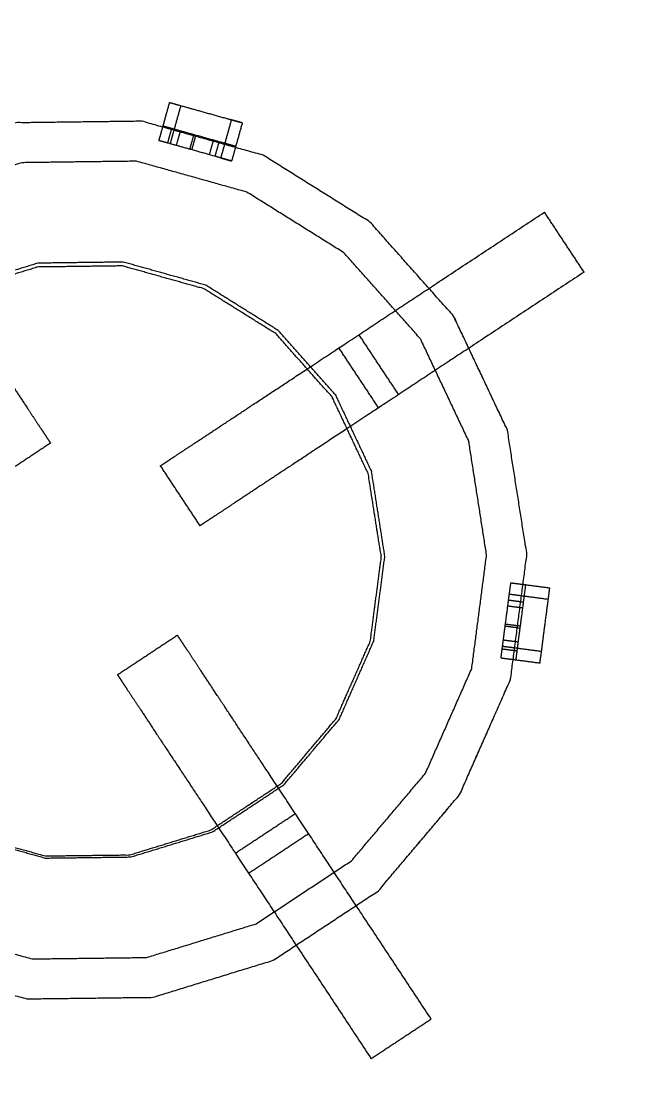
# Model space of a CAD drawing. Header units: millimetres. Extents: x 3429 to 24139, y -631 to 9878.
# Drawn here: x 8602.84 to 8613.31, y 3691.69 to 3709.94 of the extents above; entities that cross this region are included whole.
import ezdxf

# ---------------------------------------------------------------- set-up
doc = ezdxf.new("R2010")
doc.units = ezdxf.units.MM
for name, color, linetype, lineweight in [('multid_gorunus_3', 23, 'Continuous', 13), ('multid_gorunus_4', 15, 'Continuous', 9), ('multid_gorunus_5', 193, 'Continuous', 5), ('multid_gorunus_6', 54, 'Continuous', 0)]:
    doc.layers.add(name, color=color, linetype=linetype, lineweight=lineweight)

# ---------------------------------------------------------------- blocks, each defined once
blk = doc.blocks.new('grup-2')
at = {"layer": 'multid_gorunus_3', "lineweight": -3}
for points in [[(1849.937, 6078.595), (1850.307, 6078.553), (1850.677, 6078.51), (1884.948, 6078.51), (1919.22, 6078.51), (1919.59, 6078.553), (1919.96, 6078.595), (1920.299, 6078.717), (1920.639, 6078.838), (1920.939, 6079.029), (1921.238, 6079.22), (1921.488, 6079.47), (1921.739, 6079.72), (1921.929, 6080.02), (1922.12, 6080.319), (1922.241, 6080.659), (1922.363, 6080.999), (1922.406, 6081.369), (1922.448, 6081.738), (1922.448, 6153.51), (1922.776, 6195.287), (1922.733, 6195.657), (1922.691, 6196.027), (1922.569, 6196.366), (1922.447, 6196.706), (1922.257, 6197.006), (1922.066, 6197.305), (1921.816, 6197.555), (1921.566, 6197.806), (1921.266, 6197.996), (1920.966, 6198.187), (1920.627, 6198.308), (1920.287, 6198.43), (1919.917, 6198.473), (1919.547, 6198.515), (1885.276, 6198.515), (1851.004, 6198.515), (1850.635, 6198.473), (1850.265, 6198.43), (1849.925, 6198.308), (1849.585, 6198.187), (1849.286, 6197.996), (1848.986, 6197.806), (1848.736, 6197.555), (1848.486, 6197.305), (1848.295, 6197.006), (1848.104, 6196.706), (1847.983, 6196.366), (1847.861, 6196.027), (1847.819, 6195.657), (1847.776, 6195.287), (1847.776, 6143.515), (1847.448, 6081.738), (1847.491, 6081.369), (1847.534, 6080.999), (1847.655, 6080.659), (1847.777, 6080.319), (1847.967, 6080.02), (1848.158, 6079.72), (1848.408, 6079.47), (1848.658, 6079.22), (1848.958, 6079.029), (1849.258, 6078.838), (1849.597, 6078.717), (1849.937, 6078.595)], [(1849.937, 6078.595), (1850.307, 6078.553), (1850.677, 6078.51), (1884.948, 6078.51), (1919.22, 6078.51), (1919.59, 6078.553), (1919.96, 6078.595), (1920.299, 6078.717), (1920.639, 6078.838), (1920.939, 6079.029), (1921.238, 6079.22), (1921.488, 6079.47), (1921.739, 6079.72), (1921.929, 6080.02), (1922.12, 6080.319), (1922.241, 6080.659), (1922.363, 6080.999), (1922.406, 6081.369), (1922.448, 6081.738), (1922.448, 6153.51), (1922.776, 6195.287), (1922.733, 6195.657), (1922.691, 6196.027), (1922.569, 6196.366), (1922.447, 6196.706), (1922.257, 6197.006), (1922.066, 6197.305), (1921.816, 6197.555), (1921.566, 6197.806), (1921.266, 6197.996), (1920.966, 6198.187), (1920.627, 6198.308), (1920.287, 6198.43), (1919.917, 6198.473), (1919.547, 6198.515), (1885.276, 6198.515), (1851.004, 6198.515), (1850.635, 6198.473), (1850.265, 6198.43), (1849.925, 6198.308), (1849.585, 6198.187), (1849.286, 6197.996), (1848.986, 6197.806), (1848.736, 6197.555), (1848.486, 6197.305), (1848.295, 6197.006), (1848.104, 6196.706), (1847.983, 6196.366), (1847.861, 6196.027), (1847.819, 6195.657), (1847.776, 6195.287), (1847.776, 6143.515), (1847.448, 6081.738), (1847.491, 6081.369), (1847.534, 6080.999), (1847.655, 6080.659), (1847.777, 6080.319), (1847.967, 6080.02), (1848.158, 6079.72), (1848.408, 6079.47), (1848.658, 6079.22), (1848.958, 6079.029), (1849.258, 6078.838), (1849.597, 6078.717), (1849.937, 6078.595)], [(1850.679, 6079.01), (1850.366, 6079.046), (1850.053, 6079.082), (1849.766, 6079.185), (1849.479, 6079.288), (1849.225, 6079.449), (1848.972, 6079.61), (1848.76, 6079.822), (1848.549, 6080.034), (1848.388, 6080.287), (1848.226, 6080.541), (1848.123, 6080.828), (1848.021, 6081.115), (1847.984, 6081.428), (1847.948, 6081.74), (1848.276, 6143.515), (1848.276, 6195.285), (1848.312, 6195.597), (1848.348, 6195.91), (1848.451, 6196.197), (1848.554, 6196.485), (1848.715, 6196.738), (1848.876, 6196.992), (1849.088, 6197.203), (1849.3, 6197.415), (1849.553, 6197.576), (1849.807, 6197.737), (1850.094, 6197.84), (1850.381, 6197.943), (1850.694, 6197.979), (1851.006, 6198.015), (1885.276, 6198.015), (1919.545, 6198.015), (1919.858, 6197.979), (1920.171, 6197.943), (1920.458, 6197.84), (1920.745, 6197.737), (1920.999, 6197.576), (1921.252, 6197.415), (1921.464, 6197.203), (1921.675, 6196.992), (1921.837, 6196.738), (1921.998, 6196.485), (1922.101, 6196.197), (1922.204, 6195.91), (1922.24, 6195.597), (1922.276, 6195.285), (1921.948, 6153.51), (1921.948, 6081.74), (1921.912, 6081.428), (1921.876, 6081.115), (1921.773, 6080.828), (1921.67, 6080.541), (1921.509, 6080.287), (1921.348, 6080.034), (1921.136, 6079.822), (1920.925, 6079.61), (1920.671, 6079.449), (1920.418, 6079.288), (1920.13, 6079.185), (1919.843, 6079.082), (1919.53, 6079.046), (1919.218, 6079.01), (1884.948, 6079.01), (1850.679, 6079.01)], [(1850.679, 6079.01), (1850.366, 6079.046), (1850.053, 6079.082), (1849.766, 6079.185), (1849.479, 6079.288), (1849.225, 6079.449), (1848.972, 6079.61), (1848.76, 6079.822), (1848.549, 6080.034), (1848.388, 6080.287), (1848.226, 6080.541), (1848.123, 6080.828), (1848.021, 6081.115), (1847.984, 6081.428), (1847.948, 6081.74), (1848.276, 6143.515), (1848.276, 6195.285), (1848.312, 6195.597), (1848.348, 6195.91), (1848.451, 6196.197), (1848.554, 6196.485), (1848.715, 6196.738), (1848.876, 6196.992), (1849.088, 6197.203), (1849.3, 6197.415), (1849.553, 6197.576), (1849.807, 6197.737), (1850.094, 6197.84), (1850.381, 6197.943), (1850.694, 6197.979), (1851.006, 6198.015), (1885.276, 6198.015), (1919.545, 6198.015), (1919.858, 6197.979), (1920.171, 6197.943), (1920.458, 6197.84), (1920.745, 6197.737), (1920.999, 6197.576), (1921.252, 6197.415), (1921.464, 6197.203), (1921.675, 6196.992), (1921.837, 6196.738), (1921.998, 6196.485), (1922.101, 6196.197), (1922.204, 6195.91), (1922.24, 6195.597), (1922.276, 6195.285), (1921.948, 6153.51), (1921.948, 6081.74), (1921.912, 6081.428), (1921.876, 6081.115), (1921.773, 6080.828), (1921.67, 6080.541), (1921.509, 6080.287), (1921.348, 6080.034), (1921.136, 6079.822), (1920.925, 6079.61), (1920.671, 6079.449), (1920.418, 6079.288), (1920.13, 6079.185), (1919.843, 6079.082), (1919.53, 6079.046), (1919.218, 6079.01), (1884.948, 6079.01), (1850.679, 6079.01)]]:
    blk.add_open_spline(points, degree=2, knots=[-16, -16, -16, -15, -15, -14, -14, -13, -13, -12, -12, -11, -11, -10, -10, -9, -9, -8, -8, -7, -7, -6, -6, -5, -5, -4, -4, -3, -3, -2, -2, -1, -1, 0, 0, 1, 1, 2, 2, 3, 3, 4, 4, 5, 5, 6, 6, 7, 7, 8, 8, 9, 9, 10, 10, 11, 11, 12, 12, 13, 13, 14, 14, 15, 15, 16, 16, 16], dxfattribs=at)
at = {"layer": 'multid_gorunus_4', "lineweight": -3}
blk.add_open_spline([(1898.733, 6145.957), (1899.963, 6146.852), (1901.192, 6147.748), (1902.281, 6148.81), (1903.37, 6149.873), (1904.298, 6151.078), (1905.225, 6152.284), (1905.97, 6153.61), (1906.716, 6154.936), (1907.266, 6156.355), (1907.816, 6157.773), (1908.158, 6159.255), (1908.499, 6160.738), (1908.628, 6162.253), (1908.756, 6163.769), (1908.666, 6165.288), (1908.576, 6166.806), (1908.272, 6168.297), (1907.968, 6169.788), (1907.454, 6171.219), (1906.94, 6172.651), (1906.229, 6173.996), (1905.517, 6175.34), (1904.621, 6176.569), (1903.724, 6177.798), (1902.662, 6178.888), (1901.601, 6179.977), (1900.394, 6180.904), (1899.188, 6181.83), (1897.862, 6182.577), (1896.537, 6183.323), (1895.118, 6183.872), (1893.699, 6184.421), (1892.217, 6184.764), (1890.735, 6185.107), (1889.219, 6185.234), (1887.703, 6185.361), (1886.185, 6185.272), (1884.666, 6185.184), (1883.176, 6184.879), (1881.686, 6184.573), (1880.253, 6184.06), (1878.821, 6183.547), (1877.477, 6182.835), (1876.133, 6182.122), (1874.904, 6181.227), (1873.674, 6180.331), (1872.585, 6179.269), (1871.496, 6178.206), (1870.569, 6177), (1869.642, 6175.795), (1868.896, 6174.469), (1868.151, 6173.143), (1867.601, 6171.724), (1867.05, 6170.306), (1866.709, 6168.824), (1866.367, 6167.341), (1866.239, 6165.825), (1866.111, 6164.31), (1866.2, 6162.791), (1866.29, 6161.273), (1866.594, 6159.782), (1866.898, 6158.291), (1867.412, 6156.86), (1867.926, 6155.428), (1868.638, 6154.083), (1869.349, 6152.739), (1870.246, 6151.51), (1871.143, 6150.281), (1872.204, 6149.191), (1873.266, 6148.102), (1874.472, 6147.175), (1875.679, 6146.249), (1877.004, 6145.502), (1878.33, 6144.756), (1879.748, 6144.207), (1881.167, 6143.658), (1882.649, 6143.315), (1884.131, 6142.972), (1885.647, 6142.845), (1887.163, 6142.718), (1888.682, 6142.807), (1890.2, 6142.895), (1891.691, 6143.2), (1893.181, 6143.505), (1894.613, 6144.018), (1896.045, 6144.531), (1897.389, 6145.244), (1898.733, 6145.957)], degree=2, knots=[30, 30, 30, 31, 31, 32, 32, 33, 33, 34, 34, 35, 35, 36, 36, 37, 37, 38, 38, 39, 39, 40, 40, 41, 41, 42, 42, 43, 43, 44, 44, 45, 45, 46, 46, 47, 47, 48, 48, 49, 49, 50, 50, 51, 51, 52, 52, 53, 53, 54, 54, 55, 55, 56, 56, 57, 57, 58, 58, 59, 59, 60, 60, 61, 61, 62, 62, 63, 63, 64, 64, 65, 65, 66, 66, 67, 67, 68, 68, 69, 69, 70, 70, 71, 71, 72, 72, 73, 73, 74, 74, 74], dxfattribs=at)
blk.add_open_spline([(1898.733, 6145.957), (1899.963, 6146.852), (1901.192, 6147.748), (1902.281, 6148.81), (1903.37, 6149.873), (1904.298, 6151.078), (1905.225, 6152.284), (1905.97, 6153.61), (1906.716, 6154.936), (1907.266, 6156.355), (1907.816, 6157.773), (1908.158, 6159.255), (1908.499, 6160.738), (1908.628, 6162.253), (1908.756, 6163.769), (1908.666, 6165.288), (1908.576, 6166.806), (1908.272, 6168.297), (1907.968, 6169.788), (1907.454, 6171.219), (1906.94, 6172.651), (1906.229, 6173.996), (1905.517, 6175.34), (1904.621, 6176.569), (1903.724, 6177.798), (1902.662, 6178.888), (1901.601, 6179.977), (1900.394, 6180.904), (1899.188, 6181.83), (1897.862, 6182.577), (1896.537, 6183.323), (1895.118, 6183.872), (1893.699, 6184.421), (1892.217, 6184.764), (1890.735, 6185.107), (1889.219, 6185.234), (1887.703, 6185.361), (1886.185, 6185.272), (1884.666, 6185.184), (1883.176, 6184.879), (1881.686, 6184.573), (1880.253, 6184.06), (1878.821, 6183.547), (1877.477, 6182.835), (1876.133, 6182.122), (1874.904, 6181.227), (1873.674, 6180.331), (1872.585, 6179.269), (1871.496, 6178.206), (1870.569, 6177), (1869.642, 6175.795), (1868.896, 6174.469), (1868.151, 6173.143), (1867.601, 6171.724), (1867.05, 6170.306), (1866.709, 6168.824), (1866.367, 6167.341), (1866.239, 6165.825), (1866.111, 6164.31), (1866.2, 6162.791), (1866.29, 6161.273), (1866.594, 6159.782), (1866.898, 6158.291), (1867.412, 6156.86), (1867.926, 6155.428), (1868.638, 6154.083), (1869.349, 6152.739), (1870.246, 6151.51), (1871.143, 6150.281), (1872.204, 6149.191), (1873.266, 6148.102), (1874.472, 6147.175), (1875.679, 6146.249), (1877.004, 6145.502), (1878.33, 6144.756), (1879.748, 6144.207), (1881.167, 6143.658), (1882.649, 6143.315), (1884.131, 6142.972), (1885.647, 6142.845), (1887.163, 6142.718), (1888.682, 6142.807), (1890.2, 6142.895), (1891.691, 6143.2), (1893.181, 6143.505), (1894.613, 6144.018), (1896.045, 6144.531), (1897.389, 6145.244), (1898.733, 6145.957)], degree=2, knots=[30, 30, 30, 31, 31, 32, 32, 33, 33, 34, 34, 35, 35, 36, 36, 37, 37, 38, 38, 39, 39, 40, 40, 41, 41, 42, 42, 43, 43, 44, 44, 45, 45, 46, 46, 47, 47, 48, 48, 49, 49, 50, 50, 51, 51, 52, 52, 53, 53, 54, 54, 55, 55, 56, 56, 57, 57, 58, 58, 59, 59, 60, 60, 61, 61, 62, 62, 63, 63, 64, 64, 65, 65, 66, 66, 67, 67, 68, 68, 69, 69, 70, 70, 71, 71, 72, 72, 73, 73, 74, 74, 74], dxfattribs=at)
at = {"layer": 'multid_gorunus_5', "lineweight": -3}
for points, knots in [([(1892.591, 6172.748), (1891.947, 6171.773), (1891.303, 6170.799), (1890.775, 6169.999), (1890.246, 6169.199), (1889.978, 6168.793), (1889.71, 6168.388), (1889.482, 6168.043), (1889.255, 6167.698), (1889.067, 6167.414), (1888.88, 6167.131), (1888.734, 6166.909), (1888.587, 6166.688), (1888.483, 6166.529), (1888.378, 6166.371), (1888.315, 6166.276), (1888.252, 6166.18), (1888.231, 6166.148), (1888.21, 6166.117)], [6, 6, 6, 7, 7, 8, 8, 9, 9, 10, 10, 11, 11, 12, 12, 13, 13, 14, 14, 15, 15, 15]), ([(1892.591, 6172.748), (1891.947, 6171.773), (1891.303, 6170.799), (1890.775, 6169.999), (1890.246, 6169.199), (1889.978, 6168.793), (1889.71, 6168.388), (1889.482, 6168.043), (1889.255, 6167.698), (1889.067, 6167.414), (1888.88, 6167.131), (1888.734, 6166.909), (1888.587, 6166.688), (1888.483, 6166.529), (1888.378, 6166.371), (1888.315, 6166.276), (1888.252, 6166.18), (1888.231, 6166.148), (1888.21, 6166.117)], [6, 6, 6, 7, 7, 8, 8, 9, 9, 10, 10, 11, 11, 12, 12, 13, 13, 14, 14, 15, 15, 15]), ([(1886.153, 6172.001), (1886.077, 6171.98), (1886.002, 6171.958), (1885.81, 6171.905), (1885.619, 6171.851), (1885.401, 6171.79), (1885.183, 6171.729), (1885.04, 6171.689), (1884.898, 6171.65)], [9, 9, 9, 10, 10, 11, 11, 12, 12, 13, 13, 13]), ([(1886.153, 6172.001), (1886.077, 6171.98), (1886.002, 6171.958), (1885.81, 6171.905), (1885.619, 6171.851), (1885.401, 6171.79), (1885.183, 6171.729), (1885.04, 6171.689), (1884.898, 6171.65)], [9, 9, 9, 10, 10, 11, 11, 12, 12, 13, 13, 13]), ([(1886.141, 6171.287), (1886.106, 6171.413), (1886.071, 6171.538), (1886.014, 6171.742), (1885.957, 6171.946)], [0, 0, 0, 1, 1, 2, 2, 2]), ([(1886.141, 6171.287), (1886.106, 6171.413), (1886.071, 6171.538), (1886.014, 6171.742), (1885.957, 6171.946)], [0, 0, 0, 1, 1, 2, 2, 2]), ([(1886.337, 6171.342), (1886.302, 6171.468), (1886.267, 6171.593), (1886.21, 6171.797), (1886.153, 6172.001)], [0, 0, 0, 1, 1, 2, 2, 2]), ([(1886.337, 6171.342), (1886.302, 6171.468), (1886.267, 6171.593), (1886.21, 6171.797), (1886.153, 6172.001)], [0, 0, 0, 1, 1, 2, 2, 2]), ([(1885.267, 6171.043), (1885.232, 6171.168), (1885.197, 6171.294), (1885.14, 6171.497), (1885.083, 6171.701)], [1, 1, 1, 2, 2, 3, 3, 3]), ([(1885.267, 6171.043), (1885.232, 6171.168), (1885.197, 6171.294), (1885.14, 6171.497), (1885.083, 6171.701)], [1, 1, 1, 2, 2, 3, 3, 3]), ([(1884.898, 6171.65), (1884.955, 6171.446), (1885.012, 6171.242), (1885.047, 6171.117), (1885.082, 6170.991), (1885.225, 6171.031), (1885.367, 6171.071), (1885.585, 6171.132), (1885.803, 6171.193), (1885.994, 6171.246), (1886.186, 6171.3), (1886.262, 6171.321), (1886.337, 6171.342)], [33, 33, 33, 34, 34, 35, 35, 36, 36, 37, 37, 38, 38, 39, 39, 39]), ([(1884.898, 6171.65), (1884.955, 6171.446), (1885.012, 6171.242), (1885.047, 6171.117), (1885.082, 6170.991), (1885.225, 6171.031), (1885.367, 6171.071), (1885.585, 6171.132), (1885.803, 6171.193), (1885.994, 6171.246), (1886.186, 6171.3), (1886.262, 6171.321), (1886.337, 6171.342)], [33, 33, 33, 34, 34, 35, 35, 36, 36, 37, 37, 38, 38, 39, 39, 39]), ([(1885.012, 6171.242), (1885.155, 6171.282), (1885.297, 6171.322), (1885.515, 6171.383), (1885.733, 6171.444), (1885.924, 6171.497), (1886.116, 6171.551), (1886.192, 6171.572), (1886.267, 6171.593)], [0, 0, 0, 1, 1, 2, 2, 3, 3, 4, 4, 4]), ([(1885.012, 6171.242), (1885.155, 6171.282), (1885.297, 6171.322), (1885.515, 6171.383), (1885.733, 6171.444), (1885.924, 6171.497), (1886.116, 6171.551), (1886.192, 6171.572), (1886.267, 6171.593)], [0, 0, 0, 1, 1, 2, 2, 3, 3, 4, 4, 4]), ([(1878.996, 6169.072), (1879.167, 6169.331), (1879.338, 6169.59), (1879.509, 6169.848), (1879.68, 6170.107)], [0, 0, 0, 1, 1, 2, 2, 2]), ([(1878.996, 6169.072), (1879.167, 6169.331), (1879.338, 6169.59), (1879.509, 6169.848), (1879.68, 6170.107)], [0, 0, 0, 1, 1, 2, 2, 2]), ([(1886.311, 6165.726), (1886.279, 6165.747), (1886.247, 6165.768), (1886.152, 6165.831), (1886.057, 6165.894), (1885.898, 6165.999), (1885.74, 6166.103), (1885.518, 6166.25), (1885.297, 6166.396), (1885.013, 6166.583), (1884.73, 6166.771), (1884.385, 6166.998), (1884.04, 6167.226), (1883.634, 6167.494), (1883.229, 6167.762), (1882.429, 6168.291), (1881.629, 6168.82), (1880.654, 6169.463), (1879.68, 6170.107)], [-2, -2, -2, -1, -1, 0, 0, 1, 1, 2, 2, 3, 3, 4, 4, 5, 5, 6, 6, 7, 7, 7]), ([(1886.311, 6165.726), (1886.279, 6165.747), (1886.247, 6165.768), (1886.152, 6165.831), (1886.057, 6165.894), (1885.898, 6165.999), (1885.74, 6166.103), (1885.518, 6166.25), (1885.297, 6166.396), (1885.013, 6166.583), (1884.73, 6166.771), (1884.385, 6166.998), (1884.04, 6167.226), (1883.634, 6167.494), (1883.229, 6167.762), (1882.429, 6168.291), (1881.629, 6168.82), (1880.654, 6169.463), (1879.68, 6170.107)], [-2, -2, -2, -1, -1, 0, 0, 1, 1, 2, 2, 3, 3, 4, 4, 5, 5, 6, 6, 7, 7, 7]), ([(1878.996, 6169.072), (1879.97, 6168.428), (1880.945, 6167.784), (1881.745, 6167.256), (1882.545, 6166.727), (1882.951, 6166.459), (1883.356, 6166.191), (1883.701, 6165.963), (1884.046, 6165.735), (1884.33, 6165.548), (1884.613, 6165.361), (1884.834, 6165.214), (1885.056, 6165.068), (1885.214, 6164.963), (1885.373, 6164.859), (1885.468, 6164.796), (1885.563, 6164.733), (1885.595, 6164.712), (1885.627, 6164.691)], [6, 6, 6, 7, 7, 8, 8, 9, 9, 10, 10, 11, 11, 12, 12, 13, 13, 14, 14, 15, 15, 15]), ([(1878.996, 6169.072), (1879.97, 6168.428), (1880.945, 6167.784), (1881.745, 6167.256), (1882.545, 6166.727), (1882.951, 6166.459), (1883.356, 6166.191), (1883.701, 6165.963), (1884.046, 6165.735), (1884.33, 6165.548), (1884.613, 6165.361), (1884.834, 6165.214), (1885.056, 6165.068), (1885.214, 6164.963), (1885.373, 6164.859), (1885.468, 6164.796), (1885.563, 6164.733), (1885.595, 6164.712), (1885.627, 6164.691)], [6, 6, 6, 7, 7, 8, 8, 9, 9, 10, 10, 11, 11, 12, 12, 13, 13, 14, 14, 15, 15, 15]), ([(1882.199, 6166.956), (1882.37, 6167.215), (1882.541, 6167.473), (1882.712, 6167.732), (1882.883, 6167.991)], [0, 0, 0, 1, 1, 2, 2, 2]), ([(1882.199, 6166.956), (1882.37, 6167.215), (1882.541, 6167.473), (1882.712, 6167.732), (1882.883, 6167.991)], [0, 0, 0, 1, 1, 2, 2, 2]), ([(1882.545, 6166.727), (1882.716, 6166.986), (1882.887, 6167.245), (1883.058, 6167.503), (1883.229, 6167.762)], [0, 0, 0, 1, 1, 2, 2, 2]), ([(1882.545, 6166.727), (1882.716, 6166.986), (1882.887, 6167.245), (1883.058, 6167.503), (1883.229, 6167.762)], [0, 0, 0, 1, 1, 2, 2, 2]), ([(1888.21, 6166.117), (1888.469, 6165.946), (1888.727, 6165.775), (1888.986, 6165.604), (1889.245, 6165.433)], [0, 0, 0, 1, 1, 2, 2, 2]), ([(1888.21, 6166.117), (1888.469, 6165.946), (1888.727, 6165.775), (1888.986, 6165.604), (1889.245, 6165.433)], [0, 0, 0, 1, 1, 2, 2, 2]), ([(1885.627, 6164.691), (1885.798, 6164.95), (1885.969, 6165.208), (1886.14, 6165.467), (1886.311, 6165.726)], [0, 0, 0, 1, 1, 2, 2, 2]), ([(1885.627, 6164.691), (1885.798, 6164.95), (1885.969, 6165.208), (1886.14, 6165.467), (1886.311, 6165.726)], [0, 0, 0, 1, 1, 2, 2, 2]), ([(1879.588, 6163.612), (1879.797, 6163.639), (1880.007, 6163.667), (1880.136, 6163.684), (1880.265, 6163.7), (1880.285, 6163.554), (1880.304, 6163.408), (1880.333, 6163.183), (1880.363, 6162.959), (1880.388, 6162.762), (1880.414, 6162.564), (1880.424, 6162.486), (1880.435, 6162.408)], [33, 33, 33, 34, 34, 35, 35, 36, 36, 37, 37, 38, 38, 39, 39, 39]), ([(1879.588, 6163.612), (1879.797, 6163.639), (1880.007, 6163.667), (1880.136, 6163.684), (1880.265, 6163.7), (1880.285, 6163.554), (1880.304, 6163.408), (1880.333, 6163.183), (1880.363, 6162.959), (1880.388, 6162.762), (1880.414, 6162.564), (1880.424, 6162.486), (1880.435, 6162.408)], [33, 33, 33, 34, 34, 35, 35, 36, 36, 37, 37, 38, 38, 39, 39, 39]), ([(1880.007, 6163.667), (1880.026, 6163.52), (1880.045, 6163.374), (1880.075, 6163.149), (1880.104, 6162.925), (1880.13, 6162.728), (1880.156, 6162.53), (1880.166, 6162.452), (1880.176, 6162.375)], [0, 0, 0, 1, 1, 2, 2, 3, 3, 4, 4, 4]), ([(1880.007, 6163.667), (1880.026, 6163.52), (1880.045, 6163.374), (1880.075, 6163.149), (1880.104, 6162.925), (1880.13, 6162.728), (1880.156, 6162.53), (1880.166, 6162.452), (1880.176, 6162.375)], [0, 0, 0, 1, 1, 2, 2, 3, 3, 4, 4, 4]), ([(1879.757, 6162.32), (1879.747, 6162.398), (1879.736, 6162.475), (1879.71, 6162.673), (1879.685, 6162.87), (1879.655, 6163.094), (1879.626, 6163.319), (1879.607, 6163.465), (1879.588, 6163.612)], [9, 9, 9, 10, 10, 11, 11, 12, 12, 13, 13, 13]), ([(1879.757, 6162.32), (1879.747, 6162.398), (1879.736, 6162.475), (1879.71, 6162.673), (1879.685, 6162.87), (1879.655, 6163.094), (1879.626, 6163.319), (1879.607, 6163.465), (1879.588, 6163.612)], [9, 9, 9, 10, 10, 11, 11, 12, 12, 13, 13, 13]), ([(1880.29, 6163.511), (1880.161, 6163.494), (1880.032, 6163.477), (1879.822, 6163.449), (1879.612, 6163.422)], [1, 1, 1, 2, 2, 3, 3, 3]), ([(1880.29, 6163.511), (1880.161, 6163.494), (1880.032, 6163.477), (1879.822, 6163.449), (1879.612, 6163.422)], [1, 1, 1, 2, 2, 3, 3, 3]), ([(1881.635, 6156.166), (1882.279, 6157.141), (1882.923, 6158.115), (1883.452, 6158.915), (1883.98, 6159.715), (1884.248, 6160.121), (1884.516, 6160.526), (1884.744, 6160.871), (1884.972, 6161.216), (1885.159, 6161.5), (1885.347, 6161.783), (1885.493, 6162.005), (1885.639, 6162.226), (1885.744, 6162.385), (1885.849, 6162.543), (1885.912, 6162.638), (1885.975, 6162.734), (1885.996, 6162.766), (1886.017, 6162.797)], [6, 6, 6, 7, 7, 8, 8, 9, 9, 10, 10, 11, 11, 12, 12, 13, 13, 14, 14, 15, 15, 15]), ([(1881.635, 6156.166), (1882.279, 6157.141), (1882.923, 6158.115), (1883.452, 6158.915), (1883.98, 6159.715), (1884.248, 6160.121), (1884.516, 6160.526), (1884.744, 6160.871), (1884.972, 6161.216), (1885.159, 6161.5), (1885.347, 6161.783), (1885.493, 6162.005), (1885.639, 6162.226), (1885.744, 6162.385), (1885.849, 6162.543), (1885.912, 6162.638), (1885.975, 6162.734), (1885.996, 6162.766), (1886.017, 6162.797)], [6, 6, 6, 7, 7, 8, 8, 9, 9, 10, 10, 11, 11, 12, 12, 13, 13, 14, 14, 15, 15, 15]), ([(1886.017, 6162.797), (1886.276, 6162.626), (1886.534, 6162.455), (1886.793, 6162.284), (1887.052, 6162.113)], [0, 0, 0, 1, 1, 2, 2, 2]), ([(1886.017, 6162.797), (1886.276, 6162.626), (1886.534, 6162.455), (1886.793, 6162.284), (1887.052, 6162.113)], [0, 0, 0, 1, 1, 2, 2, 2]), ([(1880.408, 6162.61), (1880.279, 6162.594), (1880.15, 6162.577), (1879.94, 6162.549), (1879.73, 6162.522)], [0, 0, 0, 1, 1, 2, 2, 2]), ([(1880.408, 6162.61), (1880.279, 6162.594), (1880.15, 6162.577), (1879.94, 6162.549), (1879.73, 6162.522)], [0, 0, 0, 1, 1, 2, 2, 2]), ([(1880.435, 6162.408), (1880.306, 6162.391), (1880.176, 6162.375), (1879.967, 6162.347), (1879.757, 6162.32)], [0, 0, 0, 1, 1, 2, 2, 2]), ([(1880.435, 6162.408), (1880.306, 6162.391), (1880.176, 6162.375), (1879.967, 6162.347), (1879.757, 6162.32)], [0, 0, 0, 1, 1, 2, 2, 2]), ([(1887.052, 6162.113), (1887.031, 6162.082), (1887.01, 6162.05), (1886.947, 6161.955), (1886.884, 6161.859), (1886.779, 6161.701), (1886.674, 6161.542), (1886.528, 6161.321), (1886.382, 6161.099), (1886.195, 6160.816), (1886.007, 6160.532), (1885.779, 6160.187), (1885.551, 6159.842), (1885.283, 6159.437), (1885.016, 6159.031), (1884.487, 6158.231), (1883.958, 6157.431), (1883.314, 6156.457), (1882.671, 6155.482)], [-2, -2, -2, -1, -1, 0, 0, 1, 1, 2, 2, 3, 3, 4, 4, 5, 5, 6, 6, 7, 7, 7]), ([(1887.052, 6162.113), (1887.031, 6162.082), (1887.01, 6162.05), (1886.947, 6161.955), (1886.884, 6161.859), (1886.779, 6161.701), (1886.674, 6161.542), (1886.528, 6161.321), (1886.382, 6161.099), (1886.195, 6160.816), (1886.007, 6160.532), (1885.779, 6160.187), (1885.551, 6159.842), (1885.283, 6159.437), (1885.016, 6159.031), (1884.487, 6158.231), (1883.958, 6157.431), (1883.314, 6156.457), (1882.671, 6155.482)], [-2, -2, -2, -1, -1, 0, 0, 1, 1, 2, 2, 3, 3, 4, 4, 5, 5, 6, 6, 7, 7, 7]), ([(1883.98, 6159.715), (1884.239, 6159.544), (1884.498, 6159.373), (1884.757, 6159.202), (1885.016, 6159.031)], [0, 0, 0, 1, 1, 2, 2, 2]), ([(1883.98, 6159.715), (1884.239, 6159.544), (1884.498, 6159.373), (1884.757, 6159.202), (1885.016, 6159.031)], [0, 0, 0, 1, 1, 2, 2, 2]), ([(1883.752, 6159.369), (1884.011, 6159.198), (1884.269, 6159.027), (1884.528, 6158.856), (1884.787, 6158.685)], [0, 0, 0, 1, 1, 2, 2, 2]), ([(1883.752, 6159.369), (1884.011, 6159.198), (1884.269, 6159.027), (1884.528, 6158.856), (1884.787, 6158.685)], [0, 0, 0, 1, 1, 2, 2, 2]), ([(1881.635, 6156.166), (1881.894, 6155.995), (1882.153, 6155.824), (1882.412, 6155.653), (1882.671, 6155.482)], [0, 0, 0, 1, 1, 2, 2, 2]), ([(1881.635, 6156.166), (1881.894, 6155.995), (1882.153, 6155.824), (1882.412, 6155.653), (1882.671, 6155.482)], [0, 0, 0, 1, 1, 2, 2, 2])]:
    blk.add_open_spline(points, degree=2, knots=knots, dxfattribs=at)
for points in [[(1884.898, 6171.65), (1884.99, 6171.675), (1885.083, 6171.701)], [(1884.898, 6171.65), (1884.99, 6171.675), (1885.083, 6171.701)], [(1884.898, 6171.65), (1884.99, 6171.675), (1885.083, 6171.701)], [(1884.898, 6171.65), (1884.99, 6171.675), (1885.083, 6171.701)], [(1886.036, 6171.258), (1886.001, 6171.383), (1885.965, 6171.509)], [(1886.036, 6171.258), (1886.001, 6171.383), (1885.965, 6171.509)], [(1886.186, 6171.3), (1886.151, 6171.425), (1886.116, 6171.551)], [(1886.186, 6171.3), (1886.151, 6171.425), (1886.116, 6171.551)], [(1885.367, 6171.071), (1885.332, 6171.196), (1885.297, 6171.322)], [(1885.367, 6171.071), (1885.332, 6171.196), (1885.297, 6171.322)], [(1885.465, 6171.098), (1885.43, 6171.224), (1885.395, 6171.349)], [(1885.465, 6171.098), (1885.43, 6171.224), (1885.395, 6171.349)], [(1885.769, 6171.183), (1885.734, 6171.309), (1885.698, 6171.434)], [(1885.769, 6171.183), (1885.734, 6171.309), (1885.698, 6171.434)], [(1885.803, 6171.193), (1885.768, 6171.318), (1885.733, 6171.444)], [(1885.803, 6171.193), (1885.768, 6171.318), (1885.733, 6171.444)], [(1885.267, 6171.043), (1885.175, 6171.017), (1885.082, 6170.991)], [(1885.267, 6171.043), (1885.175, 6171.017), (1885.082, 6170.991)], [(1885.267, 6171.043), (1885.175, 6171.017), (1885.082, 6170.991)], [(1885.267, 6171.043), (1885.175, 6171.017), (1885.082, 6170.991)], [(1880.304, 6163.408), (1880.175, 6163.391), (1880.045, 6163.374)], [(1880.304, 6163.408), (1880.175, 6163.391), (1880.045, 6163.374)], [(1880.317, 6163.307), (1880.188, 6163.29), (1880.059, 6163.273)], [(1880.317, 6163.307), (1880.188, 6163.29), (1880.059, 6163.273)], [(1880.358, 6162.994), (1880.229, 6162.977), (1880.1, 6162.96)], [(1880.358, 6162.994), (1880.229, 6162.977), (1880.1, 6162.96)], [(1880.363, 6162.959), (1880.233, 6162.942), (1880.104, 6162.925)], [(1880.363, 6162.959), (1880.233, 6162.942), (1880.104, 6162.925)], [(1880.394, 6162.719), (1880.265, 6162.702), (1880.136, 6162.685)], [(1880.394, 6162.719), (1880.265, 6162.702), (1880.136, 6162.685)], [(1880.414, 6162.564), (1880.285, 6162.547), (1880.156, 6162.53)], [(1880.414, 6162.564), (1880.285, 6162.547), (1880.156, 6162.53)]]:
    blk.add_open_spline(points, degree=2, dxfattribs=at)
at = {"layer": 'multid_gorunus_6', "lineweight": -3}
for points, knots in [([(1888.618, 6156.518), (1889.666, 6156.811), (1890.713, 6157.104), (1891.636, 6157.681), (1892.559, 6158.257), (1893.281, 6159.07), (1894.004, 6159.883), (1894.469, 6160.867), (1894.933, 6161.851), (1895.101, 6162.925), (1895.27, 6164), (1895.129, 6165.079), (1894.988, 6166.158), (1894.548, 6167.153), (1894.109, 6168.148), (1893.407, 6168.979), (1892.705, 6169.81), (1891.797, 6170.41), (1890.89, 6171.01), (1889.85, 6171.329), (1888.81, 6171.649), (1887.722, 6171.663), (1886.634, 6171.677), (1885.587, 6171.383), (1884.539, 6171.09), (1883.617, 6170.514), (1882.694, 6169.937), (1881.971, 6169.124), (1881.249, 6168.311), (1880.784, 6167.327), (1880.32, 6166.343), (1880.151, 6165.269), (1879.983, 6164.194), (1880.124, 6163.115), (1880.265, 6162.037), (1880.705, 6161.041), (1881.144, 6160.046), (1881.846, 6159.215), (1882.548, 6158.384), (1883.455, 6157.784), (1884.363, 6157.185), (1885.403, 6156.865), (1886.443, 6156.545), (1887.53, 6156.531), (1888.618, 6156.518)], [-9, -9, -9, -8, -8, -7, -7, -6, -6, -5, -5, -4, -4, -3, -3, -2, -2, -1, -1, 0, 0, 1, 1, 2, 2, 3, 3, 4, 4, 5, 5, 6, 6, 7, 7, 8, 8, 9, 9, 10, 10, 11, 11, 12, 12, 13, 13, 13]), ([(1888.618, 6156.518), (1889.666, 6156.811), (1890.713, 6157.104), (1891.636, 6157.681), (1892.559, 6158.257), (1893.281, 6159.07), (1894.004, 6159.883), (1894.469, 6160.867), (1894.933, 6161.851), (1895.101, 6162.925), (1895.27, 6164), (1895.129, 6165.079), (1894.988, 6166.158), (1894.548, 6167.153), (1894.109, 6168.148), (1893.407, 6168.979), (1892.705, 6169.81), (1891.797, 6170.41), (1890.89, 6171.01), (1889.85, 6171.329), (1888.81, 6171.649), (1887.722, 6171.663), (1886.634, 6171.677), (1885.587, 6171.383), (1884.539, 6171.09), (1883.617, 6170.514), (1882.694, 6169.937), (1881.971, 6169.124), (1881.249, 6168.311), (1880.784, 6167.327), (1880.32, 6166.343), (1880.151, 6165.269), (1879.983, 6164.194), (1880.124, 6163.115), (1880.265, 6162.037), (1880.705, 6161.041), (1881.144, 6160.046), (1881.846, 6159.215), (1882.548, 6158.384), (1883.455, 6157.784), (1884.363, 6157.185), (1885.403, 6156.865), (1886.443, 6156.545), (1887.53, 6156.531), (1888.618, 6156.518)], [-9, -9, -9, -8, -8, -7, -7, -6, -6, -5, -5, -4, -4, -3, -3, -2, -2, -1, -1, 0, 0, 1, 1, 2, 2, 3, 3, 4, 4, 5, 5, 6, 6, 7, 7, 8, 8, 9, 9, 10, 10, 11, 11, 12, 12, 13, 13, 13]), ([(1888.303, 6158.987), (1889.007, 6159.184), (1889.711, 6159.381), (1890.332, 6159.768), (1890.952, 6160.156), (1891.438, 6160.703), (1891.924, 6161.249), (1892.236, 6161.911), (1892.548, 6162.572), (1892.661, 6163.294), (1892.774, 6164.017), (1892.68, 6164.742), (1892.585, 6165.467), (1892.289, 6166.136), (1891.994, 6166.805), (1891.522, 6167.364), (1891.05, 6167.923), (1890.44, 6168.326), (1889.83, 6168.729), (1889.131, 6168.944), (1888.432, 6169.159), (1887.7, 6169.168), (1886.969, 6169.178), (1886.265, 6168.98), (1885.561, 6168.783), (1884.94, 6168.396), (1884.32, 6168.008), (1883.834, 6167.462), (1883.348, 6166.915), (1883.036, 6166.254), (1882.724, 6165.592), (1882.611, 6164.87), (1882.497, 6164.147), (1882.592, 6163.422), (1882.687, 6162.697), (1882.983, 6162.028), (1883.278, 6161.359), (1883.75, 6160.8), (1884.222, 6160.241), (1884.832, 6159.838), (1885.442, 6159.435), (1886.141, 6159.22), (1886.84, 6159.005), (1887.572, 6158.996), (1888.303, 6158.987)], [-9, -9, -9, -8, -8, -7, -7, -6, -6, -5, -5, -4, -4, -3, -3, -2, -2, -1, -1, 0, 0, 1, 1, 2, 2, 3, 3, 4, 4, 5, 5, 6, 6, 7, 7, 8, 8, 9, 9, 10, 10, 11, 11, 12, 12, 13, 13, 13]), ([(1888.303, 6158.987), (1889.007, 6159.184), (1889.711, 6159.381), (1890.332, 6159.768), (1890.952, 6160.156), (1891.438, 6160.703), (1891.924, 6161.249), (1892.236, 6161.911), (1892.548, 6162.572), (1892.661, 6163.294), (1892.774, 6164.017), (1892.68, 6164.742), (1892.585, 6165.467), (1892.289, 6166.136), (1891.994, 6166.805), (1891.522, 6167.364), (1891.05, 6167.923), (1890.44, 6168.326), (1889.83, 6168.729), (1889.131, 6168.944), (1888.432, 6169.159), (1887.7, 6169.168), (1886.969, 6169.178), (1886.265, 6168.98), (1885.561, 6168.783), (1884.94, 6168.396), (1884.32, 6168.008), (1883.834, 6167.462), (1883.348, 6166.915), (1883.036, 6166.254), (1882.724, 6165.592), (1882.611, 6164.87), (1882.497, 6164.147), (1882.592, 6163.422), (1882.687, 6162.697), (1882.983, 6162.028), (1883.278, 6161.359), (1883.75, 6160.8), (1884.222, 6160.241), (1884.832, 6159.838), (1885.442, 6159.435), (1886.141, 6159.22), (1886.84, 6159.005), (1887.572, 6158.996), (1888.303, 6158.987)], [-9, -9, -9, -8, -8, -7, -7, -6, -6, -5, -5, -4, -4, -3, -3, -2, -2, -1, -1, 0, 0, 1, 1, 2, 2, 3, 3, 4, 4, 5, 5, 6, 6, 7, 7, 8, 8, 9, 9, 10, 10, 11, 11, 12, 12, 13, 13, 13]), ([(1888.618, 6156.518), (1887.53, 6156.531), (1886.443, 6156.545), (1885.403, 6156.865), (1884.363, 6157.185), (1883.455, 6157.784), (1882.548, 6158.384), (1881.846, 6159.215), (1881.144, 6160.046), (1880.705, 6161.041), (1880.265, 6162.037), (1880.124, 6163.115), (1879.983, 6164.194), (1880.151, 6165.269), (1880.32, 6166.343), (1880.784, 6167.327), (1881.249, 6168.311)], [21, 21, 21, 22, 22, 23, 23, 24, 24, 25, 25, 26, 26, 27, 27, 28, 28, 29, 29, 29]), ([(1888.618, 6156.518), (1887.53, 6156.531), (1886.443, 6156.545), (1885.403, 6156.865), (1884.363, 6157.185), (1883.455, 6157.784), (1882.548, 6158.384), (1881.846, 6159.215), (1881.144, 6160.046), (1880.705, 6161.041), (1880.265, 6162.037), (1880.124, 6163.115), (1879.983, 6164.194), (1880.151, 6165.269), (1880.32, 6166.343), (1880.784, 6167.327), (1881.249, 6168.311)], [21, 21, 21, 22, 22, 23, 23, 24, 24, 25, 25, 26, 26, 27, 27, 28, 28, 29, 29, 29]), ([(1888.303, 6158.987), (1887.572, 6158.996), (1886.84, 6159.005), (1886.141, 6159.22), (1885.442, 6159.435), (1884.832, 6159.838), (1884.222, 6160.241), (1883.75, 6160.8), (1883.278, 6161.359), (1882.983, 6162.028), (1882.687, 6162.697), (1882.592, 6163.422), (1882.497, 6164.147), (1882.611, 6164.87), (1882.724, 6165.592), (1883.036, 6166.254), (1883.348, 6166.915)], [21, 21, 21, 22, 22, 23, 23, 24, 24, 25, 25, 26, 26, 27, 27, 28, 28, 29, 29, 29]), ([(1888.303, 6158.987), (1887.572, 6158.996), (1886.84, 6159.005), (1886.141, 6159.22), (1885.442, 6159.435), (1884.832, 6159.838), (1884.222, 6160.241), (1883.75, 6160.8), (1883.278, 6161.359), (1882.983, 6162.028), (1882.687, 6162.697), (1882.592, 6163.422), (1882.497, 6164.147), (1882.611, 6164.87), (1882.724, 6165.592), (1883.036, 6166.254), (1883.348, 6166.915)], [21, 21, 21, 22, 22, 23, 23, 24, 24, 25, 25, 26, 26, 27, 27, 28, 28, 29, 29, 29])]:
    blk.add_open_spline(points, degree=2, knots=knots, dxfattribs=at)
for points in [[(1884.82, 6170.453), (1885.773, 6170.72), (1886.725, 6170.986)], [(1884.82, 6170.453), (1885.773, 6170.72), (1886.725, 6170.986)], [(1886.725, 6170.986), (1887.714, 6170.974), (1888.702, 6170.961)], [(1886.725, 6170.986), (1887.714, 6170.974), (1888.702, 6170.961)], [(1888.702, 6170.961), (1889.647, 6170.671), (1890.593, 6170.38)], [(1888.702, 6170.961), (1889.647, 6170.671), (1890.593, 6170.38)], [(1883.143, 6169.405), (1883.982, 6169.929), (1884.82, 6170.453)], [(1883.143, 6169.405), (1883.982, 6169.929), (1884.82, 6170.453)], [(1881.829, 6167.927), (1882.486, 6168.666), (1883.143, 6169.405)], [(1881.829, 6167.927), (1882.486, 6168.666), (1883.143, 6169.405)], [(1885.53, 6168.846), (1886.241, 6169.045), (1886.953, 6169.244)], [(1885.53, 6168.846), (1886.241, 6169.045), (1886.953, 6169.244)], [(1886.953, 6169.244), (1887.691, 6169.235), (1888.43, 6169.225)], [(1886.953, 6169.244), (1887.691, 6169.235), (1888.43, 6169.225)], [(1888.43, 6169.225), (1889.136, 6169.008), (1889.842, 6168.791)], [(1888.43, 6169.225), (1889.136, 6169.008), (1889.842, 6168.791)], [(1884.277, 6168.063), (1884.904, 6168.454), (1885.53, 6168.846)], [(1884.277, 6168.063), (1884.904, 6168.454), (1885.53, 6168.846)], [(1883.295, 6166.959), (1883.786, 6167.511), (1884.277, 6168.063)], [(1883.295, 6166.959), (1883.786, 6167.511), (1884.277, 6168.063)], [(1881.829, 6167.927), (1881.407, 6167.033), (1880.985, 6166.139)], [(1881.829, 6167.927), (1881.407, 6167.033), (1880.985, 6166.139)], [(1883.295, 6166.959), (1882.98, 6166.29), (1882.665, 6165.622)], [(1883.295, 6166.959), (1882.98, 6166.29), (1882.665, 6165.622)], [(1880.679, 6164.185), (1880.832, 6165.162), (1880.985, 6166.139)], [(1880.679, 6164.185), (1880.832, 6165.162), (1880.985, 6166.139)], [(1882.436, 6164.163), (1882.55, 6164.893), (1882.665, 6165.622)], [(1882.436, 6164.163), (1882.55, 6164.893), (1882.665, 6165.622)], [(1880.935, 6162.224), (1880.807, 6163.205), (1880.679, 6164.185)], [(1880.935, 6162.224), (1880.807, 6163.205), (1880.679, 6164.185)], [(1882.628, 6162.698), (1882.532, 6163.43), (1882.436, 6164.163)], [(1882.628, 6162.698), (1882.532, 6163.43), (1882.436, 6164.163)], [(1883.224, 6161.346), (1882.926, 6162.022), (1882.628, 6162.698)], [(1883.224, 6161.346), (1882.926, 6162.022), (1882.628, 6162.698)], [(1881.734, 6160.415), (1881.335, 6161.32), (1880.935, 6162.224)], [(1881.734, 6160.415), (1881.335, 6161.32), (1880.935, 6162.224)], [(1884.178, 6160.217), (1883.701, 6160.782), (1883.224, 6161.346)], [(1884.178, 6160.217), (1883.701, 6160.782), (1883.224, 6161.346)], [(1883.01, 6158.904), (1882.372, 6159.659), (1881.734, 6160.415)], [(1883.01, 6158.904), (1882.372, 6159.659), (1881.734, 6160.415)], [(1885.41, 6159.403), (1884.794, 6159.81), (1884.178, 6160.217)], [(1885.41, 6159.403), (1884.794, 6159.81), (1884.178, 6160.217)], [(1886.823, 6158.969), (1886.116, 6159.186), (1885.41, 6159.403)], [(1886.823, 6158.969), (1886.116, 6159.186), (1885.41, 6159.403)], [(1889.723, 6159.348), (1889.011, 6159.149), (1888.3, 6158.95)], [(1889.723, 6159.348), (1889.011, 6159.149), (1888.3, 6158.95)], [(1884.66, 6157.814), (1883.835, 6158.359), (1883.01, 6158.904)], [(1884.66, 6157.814), (1883.835, 6158.359), (1883.01, 6158.904)], [(1888.3, 6158.95), (1887.561, 6158.959), (1886.823, 6158.969)], [(1888.3, 6158.95), (1887.561, 6158.959), (1886.823, 6158.969)], [(1886.55, 6157.233), (1885.605, 6157.523), (1884.66, 6157.814)], [(1886.55, 6157.233), (1885.605, 6157.523), (1884.66, 6157.814)], [(1890.432, 6157.741), (1889.48, 6157.474), (1888.528, 6157.208)], [(1890.432, 6157.741), (1889.48, 6157.474), (1888.528, 6157.208)], [(1888.528, 6157.208), (1887.539, 6157.22), (1886.55, 6157.233)], [(1888.528, 6157.208), (1887.539, 6157.22), (1886.55, 6157.233)]]:
    blk.add_open_spline(points, degree=2, dxfattribs=at)

msp = doc.modelspace()

# ---------------------------------------------------------------- block references
at = {"xscale": -1}
msp.add_blockref('grup-2', (10491.554, -2463.465), dxfattribs=at)

doc.saveas('drawing.dxf')
